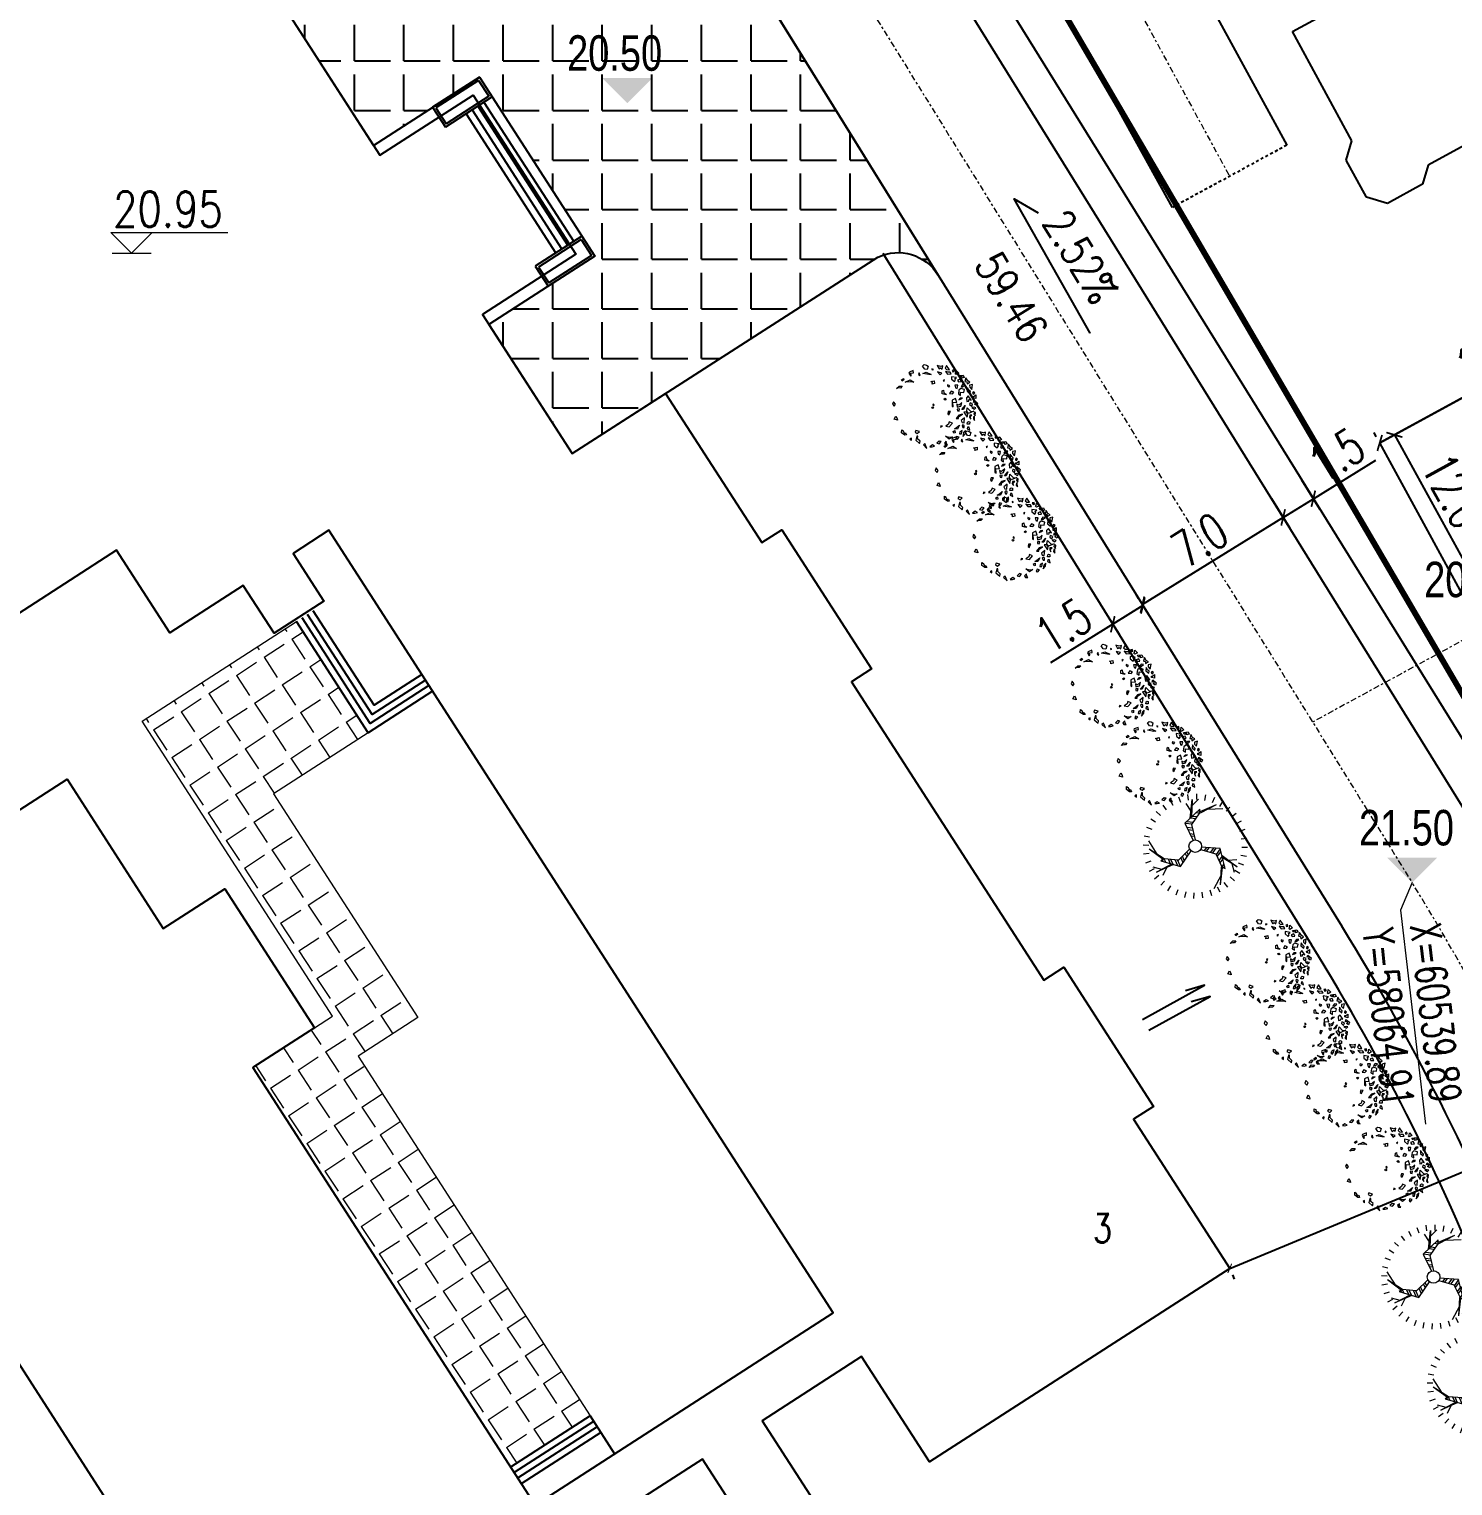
# Model space of a CAD drawing. Header units: inches. Extents: x 393 to 1582, y 246 to 1188.
# Drawn here: x 970.5 to 1030.7, y 723.6 to 785.2 of the extents above; entities that cross this region are included whole.
import ezdxf

# ---------------------------------------------------------------- set-up
doc = ezdxf.new("R2010")
doc.units = ezdxf.units.IN
doc.header["$MEASUREMENT"] = 0
for name, pattern in [('ACAD_ISO10W100', [18.5, 12, -3, 0.5, -3]), ('CENTERX2', [4, 2.5, -0.5, 0.5, -0.5]), ('DASH', [0.35, 0.25, -0.1]), ('DASHED2', [0.375, 0.25, -0.125]), ('DOTE', [2.42, 2, -0.2, 0.02, -0.2])]:
    doc.linetypes.add(name, pattern=pattern)
for name, color, linetype in [('build2', 40, 'Continuous'), ('DIM', 4, 'Continuous'), ('drain', 4, 'Continuous'), ('ELEV', 1, 'Continuous'), ('JIAJU', 8, 'Continuous'), ('ROAD-TEXT', 4, 'Continuous'), ('roaddim', 2, 'Continuous'), ('STAIR', 2, 'Continuous'), ('Y', 2, 'Continuous'), ('外墙', 42, 'Continuous'), ('建筑层数', 7, 'Continuous'), ('车库边线', 4, 'DOTE')]:
    doc.layers.add(name, color=color, linetype=linetype)
for name, color, linetype, lineweight in [('buildelev', 2, 'Continuous', 20), ('parking', 30, 'Continuous', 18), ('ROAD', 1, 'Continuous', 25), ('ROAD-CENTER', 7, 'CENTERX2', 18), ('ROAD-ZB', 4, 'Continuous', 15), ('树', 84, 'Continuous', 15)]:
    doc.layers.add(name, color=color, linetype=linetype, lineweight=lineweight)
doc.styles.add('DIM_FONT', font='SIMPLEX.shx', dxfattribs={"width": 0.8})
doc.styles.add('FLS', font='', dxfattribs={"width": 0.8})
doc.styles.add('HZ', font='simplex.shx', dxfattribs={"width": 0.7, "bigfont": 'hztxt.shx'})
doc.styles.add('RO', font='romans.shx', dxfattribs={"width": 0.8})
doc.styles.get('FLS').set_extended_font_data('创艺繁隶书')
doc.dimstyles.new('NORMAL', dxfattribs={"dimtxt": 1.5, "dimasz": 0.3, "dimexe": 0.5, "dimexo": 0.3, "dimgap": 0.3, "dimtad": 1, "dimdec": 1, "dimzin": 1, "dimdsep": 46, "dimtxsty": 'HZ', "dimblk": 'ARCHTICK', "dimcen": 0, "dimclrt": 256, "dimadec": 0, "dimazin": 0, "dimtfac": 1, "dimtdec": 1, "dimtofl": 0, "dimtmove": 0, "dimatfit": 3, "dimldrblk": 'ARCHTICK', "dimfxl": 1, "dimtolj": 2, "dimtzin": 0, "dimarcsym": 0})

# ---------------------------------------------------------------- blocks, each defined once
blk = doc.blocks.new('幼儿园')
at = {"layer": 'build2'}
for points in [[(2270228, -448335), (2255228, -448335)], [(2240728, -448335), (2240728, -433235), (2248228, -433235), (2248228, -430135), (2255228, -430135), (2255228, -433235), (2277228, -433235), (2277228, -418235), (2237878, -418235), (2237878, -418235), (2237878, -420035), (2240278, -420035), (2240278, -422535), (2237878, -422535), (2237878, -426235), (2233728, -426235), (2233728, -433235)], [(2178728, -401335), (2218728, -401335), (2218728, -407835), (2225728, -407835), (2225728, -403135), (2233728, -403135), (2233728, -407835), (2240728, -407835), (2240728, -403135), (2248228, -403135), (2248228, -402135), (2255228, -402135), (2255228, -403135), (2270228, -403135), (2270228, -402135), (2277228, -402135), (2277228, -403135), (2284728, -403135), (2284728, -418235), (2279428, -418235), (2279428, -423235), (2284728, -423235)], [(2284728, -426235), (2279428, -426235), (2279428, -433235)]]:
    blk.add_lwpolyline(points, dxfattribs=at)
at = {"layer": 'STAIR'}
for p, q in [((2225228, -402509), (2225228, -404858)), ((2225228, -402509), (2226228, -402509)), ((2225328, -402609), (2226128, -402609)), ((2225328, -402609), (2225328, -404758)), ((2226128, -402609), (2226128, -404758)), ((2226228, -402509), (2226228, -404858)), ((2233228, -402509), (2234228, -402509)), ((2233228, -402509), (2233228, -404858)), ((2233328, -402609), (2233328, -404758)), ((2233328, -402609), (2234128, -402609)), ((2234128, -402609), (2234128, -404758)), ((2234228, -402509), (2234228, -404858)), ((2226228, -402923), (2233228, -402923)), ((2226228, -403223), (2233228, -403223)), ((2226228, -403523), (2233228, -403523)), ((2226228, -403823), (2233228, -403823)), ((2225228, -404858), (2226228, -404858)), ((2225328, -404758), (2226128, -404758)), ((2233228, -404858), (2234228, -404858)), ((2233328, -404758), (2234128, -404758)), ((2275314, -429235), (2275314, -433235)), ((2275314, -429235), (2277228, -429235)), ((2275594, -429235), (2275594, -433235)), ((2275874, -429235), (2275874, -433235)), ((2276154, -429235), (2276154, -433235))]:
    blk.add_line(p, q, dxfattribs=at)
for points in [[(2245128, -418235), (2245128, -420635), (2240378, -420635)], [(2245408, -418235), (2245408, -420915), (2240378, -420915)], [(2245688, -418235), (2245688, -421195), (2240378, -421195)], [(2245968, -418235), (2245968, -421475), (2240378, -421475)]]:
    blk.add_lwpolyline(points, dxfattribs=at)
blk = doc.blocks.new('_ARCHTICK')
at = {"color": 0, "linetype": 'ByBlock', "const_width": 0.15}
blk.add_lwpolyline([(-0.5, -0.5), (0.5, 0.5)], dxfattribs=at)
blk = doc.blocks.new('*D89')
at = {"layer": 'DEFPOINTS', "color": 0, "ltscale": 0.3, "transparency": 16777216}
for p in [(1024.102, 766.381), (1022.827, 765.591), (1024.755, 765.327)]:
    blk.add_point(p, dxfattribs=at)
at = {"layer": 'roaddim', "color": 0, "lineweight": -2, "ltscale": 0.3, "transparency": 16777216}
for p, q in [((1024.755, 765.327), (1027.39, 766.961)), ((1024.26, 766.126), (1025.018, 764.902)), ((1022.985, 765.336), (1023.743, 764.112)), ((1023.48, 764.537), (1024.755, 765.327))]:
    blk.add_line(p, q, dxfattribs=at)
at = {"layer": 'roaddim', "color": 0, "lineweight": -2, "ltscale": 0.3, "transparency": 16777216, "xscale": 0.5, "yscale": 0.5, "zscale": 0.5}
for p, rotation in [((1024.755, 765.327), 31.79195654936462), ((1023.48, 764.537), 211.7919565493646)]:
    blk.add_blockref('_ARCHTICK', p, dxfattribs=dict(at, rotation=rotation))
at = {"layer": 'roaddim', "ltscale": 0.3, "transparency": 16777216, "insert": (1025.732, 767.168), "char_height": 1.5, "attachment_point": 5, "rotation": 31.79196, "style": 'HZ'}
blk.add_mtext('\\A2;1.5', dxfattribs=at)
blk = doc.blocks.new('*D90')
at = {"layer": 'DEFPOINTS', "color": 0, "ltscale": 0.3, "transparency": 16777216}
for p in [(1017.466, 760.953), (1016.191, 760.162), (1016.278, 760.022)]:
    blk.add_point(p, dxfattribs=at)
at = {"layer": 'roaddim', "color": 0, "lineweight": -2, "ltscale": 0.3, "transparency": 16777216}
for p, q in [((1017.553, 760.812), (1016.278, 760.022)), ((1017.624, 760.698), (1017.817, 760.387)), ((1016.278, 760.022), (1013.643, 758.389)), ((1016.349, 759.907), (1016.542, 759.597))]:
    blk.add_line(p, q, dxfattribs=at)
at = {"layer": 'roaddim', "color": 0, "lineweight": -2, "ltscale": 0.3, "transparency": 16777216, "xscale": 0.5, "yscale": 0.5, "zscale": 0.5}
for p, rotation in [((1017.553, 760.812), 31.79195654898421), ((1016.278, 760.022), 211.7919565489842)]:
    blk.add_blockref('_ARCHTICK', p, dxfattribs=dict(at, rotation=rotation))
at = {"layer": 'roaddim', "ltscale": 0.3, "transparency": 16777216, "insert": (1014.195, 759.966), "char_height": 1.5, "attachment_point": 5, "rotation": 31.79196, "style": 'HZ'}
blk.add_mtext('\\A2;1.5', dxfattribs=at)
blk = doc.blocks.new('t2')
for p, q in [((-1.778, 2.79), (-1.586, 2.486)), ((-1.436, 2.005), (-0.893, 2.819)), ((-1.267, 3.056), (-1.13, 2.723)), ((-0.717, 3.229), (-0.64, 2.878)), ((-0.145, 3.305), (-0.13, 2.946)), ((0.431, 3.28), (0.383, 2.924)), ((0.994, 3.155), (0.885, 2.813)), ((1.527, 2.935), (1.36, 2.616)), ((-2.625, 2.013), (-2.34, 1.793)), ((-2.297, 1.922), (-2.202, 1.35)), ((-2.235, 2.438), (-1.993, 2.173)), ((-1.341, 2.608), (-1.585, 1.519)), ((-1.341, 2.608), (-1.511, 1.474)), ((2.013, 2.625), (1.793, 2.34)), ((2.438, 2.235), (2.173, 1.993)), ((-3.155, 0.994), (-2.813, 0.885)), ((-2.935, 1.527), (-2.616, 1.36)), ((-1.951, 1.096), (-2.528, 1.121)), ((-1.626, 0.774), (-2.499, 1.578)), ((-2.499, 1.578), (-1.631, 0.893)), ((-1.732, 1.609), (-1.56, 0.321)), ((-1.535, 1.473), (-1.732, 1.609)), ((-1.236, 0.622), (-1.535, 1.473)), ((1.058, 1.19), (0.278, 0.272)), ((2.259, 0.696), (1.058, 1.19)), ((1.483, 1.021), (2.616, 1.375)), ((2.616, 1.375), (1.589, 0.966)), ((1.925, 1.142), (2.235, 1.629)), ((2.813, 1.028), (2.27, 1.232)), ((2.79, 1.778), (2.486, 1.586)), ((3.056, 1.267), (2.723, 1.13)), ((-3.28, 0.431), (-2.924, 0.383)), ((-1.56, 0.321), (-0.375, 0.105)), ((-0.309, 0.252), (-1.236, 0.622)), ((0.372, 0.141), (1.156, 0.759)), ((1.156, 0.759), (2.043, 0.592)), ((2.929, -0.143), (2.032, 0.571)), ((2.043, 0.592), (2.259, 0.696)), ((2.929, -0.143), (2.108, 0.613)), ((2.454, 0.241), (2.888, -0.636)), ((3.229, 0.717), (2.878, 0.64)), ((3.305, 0.145), (2.946, 0.13)), ((-3.305, -0.145), (-2.946, -0.13)), ((-3.229, -0.717), (-2.878, -0.64)), ((-0.064, -0.393), (0.08, -1.381)), ((0.502, -1.511), (0.096, -0.377)), ((3.155, -0.994), (2.813, -0.885)), ((3.28, -0.431), (2.924, -0.383)), ((-3.056, -1.267), (-2.723, -1.13)), ((-2.79, -1.778), (-2.486, -1.586)), ((-0.527, -2.305), (0.502, -1.511)), ((0.08, -1.381), (-0.508, -2.066)), ((0.143, -1.795), (-0.117, -2.953)), ((2.625, -2.013), (2.34, -1.793)), ((2.935, -1.527), (2.616, -1.36)), ((-2.438, -2.235), (-2.173, -1.993)), ((-2.013, -2.625), (-1.793, -2.34)), ((-1.018, -2.246), (-1.994, -2.183)), ((-1.588, -2.465), (-0.521, -2.045)), ((-1.588, -2.465), (-0.523, -2.132)), ((-1.527, -2.935), (-1.36, -2.616)), ((-0.508, -2.066), (-0.527, -2.305)), ((-0.516, -2.95), (-0.068, -2.582)), ((-0.117, -2.953), (0.042, -1.859)), ((0.026, -2.238), (0.294, -2.75)), ((1.267, -3.056), (1.13, -2.723)), ((1.778, -2.79), (1.586, -2.486)), ((2.235, -2.438), (1.993, -2.173)), ((-0.994, -3.155), (-0.885, -2.813)), ((-0.431, -3.28), (-0.383, -2.924)), ((0.145, -3.305), (0.13, -2.946)), ((0.717, -3.229), (0.64, -2.878))]:
    blk.add_line(p, q)
at = {"color": 0}
for p, q in [((-1.712, 1.459), (-1.635, 1.542)), ((-1.691, 1.298), (-1.533, 1.469)), ((-1.648, 0.977), (-1.44, 1.203)), ((-1.626, 0.817), (-1.393, 1.07)), ((0.875, 0.976), (0.985, 0.624)), ((1.071, 1.185), (1.207, 0.75)), ((1.221, 1.123), (1.346, 0.724)), ((1.52, 1), (1.623, 0.672)), ((1.67, 0.938), (1.762, 0.645)), ((-1.583, 0.496), (-1.3, 0.803)), ((-1.562, 0.335), (-1.253, 0.67)), ((-1.283, 0.27), (-1.033, 0.541)), ((-1.138, 0.244), (-0.909, 0.491)), ((-0.847, 0.191), (-0.662, 0.393)), ((-0.702, 0.165), (-0.538, 0.343)), ((0.494, 0.526), (0.566, 0.294)), ((0.589, 0.638), (0.671, 0.377)), ((0.78, 0.863), (0.88, 0.542)), ((1.97, 0.815), (2.039, 0.593)), ((2.119, 0.753), (2.153, 0.645)), ((0.209, -0.691), (-0.028, -0.637)), ((0.258, -0.83), (-0.009, -0.769)), ((0.106, -1.817), (-0.23, -1.741)), ((0.362, -1.619), (-0.046, -1.527)), ((0.358, -1.107), (0.029, -1.033)), ((0.49, -1.52), (0.046, -1.42)), ((0.407, -1.246), (0.048, -1.165)), ((-0.407, -2.212), (-0.518, -2.187)), ((-0.279, -2.113), (-0.506, -2.062)), ((-0.023, -1.916), (-0.322, -1.848))]:
    blk.add_line(p, q, dxfattribs=at)
blk.add_circle((0, 0), 0.397)
at = {"style": 'DIM_FONT', "width": 0.8, "flags": 9}
for tag in ['XSIZE', 'YSIZE']:
    blk.add_attdef(tag, (0, 0), '', height=0.000997, rotation=122.33523, dxfattribs=at)
blk = doc.blocks.new('GPPMTR01')
at = {"color": 0, "linetype": 'ByBlock'}
for points in [[(-0.106, 0.53), (-0.073, 0.496), (-0.058, 0.515), (-0.035, 0.504), (-0.038, 0.545), (-0.064, 0.53)], [(0.005, 0.559), (-0.005, 0.523), (0.016, 0.511), (0.051, 0.519)], [(0.105, 0.53), (0.084, 0.519), (0.099, 0.504), (0.114, 0.511)], [(0.131, 0.488), (0.137, 0.5), (0.134, 0.53), (0.173, 0.507), (0.146, 0.481)], [(-0.412, 0.305), (-0.364, 0.304), (-0.367, 0.328), (-0.343, 0.337), (-0.374, 0.364), (-0.382, 0.335)], [(-0.354, 0.404), (-0.335, 0.371), (-0.312, 0.378), (-0.293, 0.408)], [(-0.298, 0.355), (-0.259, 0.362), (-0.24, 0.402), (-0.263, 0.4), (-0.275, 0.378)], [(-0.263, 0.454), (-0.27, 0.431), (-0.248, 0.431), (-0.243, 0.447)], [(-0.215, 0.443), (-0.218, 0.456), (-0.242, 0.475), (-0.199, 0.486), (-0.199, 0.449)], [(-0.166, 0.433), (-0.207, 0.386), (-0.18, 0.371), (-0.137, 0.387), (-0.147, 0.409), (-0.165, 0.407)], [(-0.173, 0.469), (-0.151, 0.518), (-0.12, 0.516), (-0.128, 0.487), (-0.144, 0.498), (-0.151, 0.48), (-0.145, 0.47)], [(-0.127, 0.461), (-0.133, 0.429), (-0.111, 0.428), (-0.096, 0.459)], [(-0.079, 0.401), (-0.097, 0.371), (-0.064, 0.359), (-0.049, 0.371)], [(-0.038, 0.477), (-0.055, 0.454), (-0.043, 0.424), (-0.032, 0.439)], [(0.007, 0.443), (-0.026, 0.412), (-0.02, 0.382), (0.016, 0.352), (0.045, 0.367), (0.01, 0.386), (0.034, 0.42)], [(0.01, 0.485), (0.042, 0.462), (0.084, 0.477), (0.066, 0.492), (0.042, 0.485)], [(0.084, 0.371), (0.072, 0.344), (0.081, 0.321), (0.084, 0.344)], [(0.158, 0.447), (0.096, 0.443), (0.105, 0.412), (0.146, 0.393), (0.155, 0.416), (0.14, 0.428)], [(0.179, 0.477), (0.229, 0.496), (0.25, 0.473), (0.223, 0.458), (0.22, 0.477), (0.202, 0.469), (0.199, 0.458)], [(0.205, 0.439), (0.179, 0.42), (0.194, 0.405), (0.226, 0.416)], [(0.214, 0.359), (0.274, 0.374), (0.291, 0.409), (0.282, 0.336), (0.247, 0.333)], [(0.268, 0.45), (0.253, 0.435), (0.241, 0.409), (0.274, 0.428)], [(0.315, 0.416), (0.306, 0.401), (0.318, 0.39), (0.348, 0.393)], [(0.321, 0.363), (0.306, 0.34), (0.327, 0.325), (0.356, 0.325), (0.327, 0.336)], [(0.351, 0.382), (0.348, 0.371), (0.368, 0.355), (0.392, 0.359)], [(-0.482, 0.196), (-0.461, 0.207), (-0.432, 0.177), (-0.452, 0.154), (-0.494, 0.15), (-0.5, 0.177)], [(-0.417, 0.109), (-0.411, 0.15), (-0.357, 0.188), (-0.369, 0.162)], [(-0.393, 0.241), (-0.408, 0.23), (-0.396, 0.226)], [(-0.304, 0.31), (-0.343, 0.272), (-0.298, 0.279)], [(-0.283, 0.139), (-0.269, 0.181), (-0.239, 0.166), (-0.248, 0.139), (-0.263, 0.15)], [(-0.215, 0.295), (-0.215, 0.276), (-0.206, 0.283)], [(-0.123, 0.314), (-0.144, 0.295), (-0.135, 0.287), (-0.115, 0.295)], [(-0.064, 0.207), (-0.085, 0.184), (-0.115, 0.203), (-0.115, 0.219), (-0.085, 0.207), (-0.052, 0.226)], [(-0.032, 0.317), (-0.058, 0.295), (-0.043, 0.264), (-0.023, 0.291)], [(-0.02, 0.188), (-0.008, 0.192), (0.001, 0.177), (-0.02, 0.169)], [(0.045, 0.295), (0.042, 0.249), (0.105, 0.211), (0.119, 0.219), (0.069, 0.245), (0.096, 0.283)], [(0.128, 0.336), (0.137, 0.287), (0.114, 0.272), (0.146, 0.26), (0.158, 0.302)], [(0.179, 0.272), (0.167, 0.245), (0.185, 0.238), (0.199, 0.253)], [(0.199, 0.291), (0.179, 0.352), (0.211, 0.31)], [(0.25, 0.325), (0.241, 0.298), (0.312, 0.302), (0.282, 0.329)], [(0.253, 0.268), (0.241, 0.226), (0.259, 0.177), (0.274, 0.203), (0.253, 0.219)], [(0.303, 0.268), (0.309, 0.219), (0.336, 0.215), (0.351, 0.234)], [(0.386, 0.257), (0.368, 0.272), (0.365, 0.287), (0.377, 0.298), (0.401, 0.283)], [(0.401, 0.207), (0.383, 0.219), (0.365, 0.211), (0.368, 0.196), (0.392, 0.192)], [(0.431, 0.26), (0.419, 0.245), (0.436, 0.23), (0.466, 0.249)], [(0.442, 0.203), (0.451, 0.169), (0.487, 0.139), (0.472, 0.181)], [(-0.482, 0.014), (-0.506, 0.025), (-0.514, -0.024), (-0.506, -0.036), (-0.464, -0.036), (-0.47, -0.024), (-0.494, -0.017)], [(-0.446, 0.071), (-0.432, 0.055), (-0.414, 0.067)], [(-0.02, 0.033), (-0.035, 0.025), (-0.026, 0.017), (-0.014, 0.021)], [(0.152, 0.162), (0.137, 0.139), (0.158, 0.12), (0.176, 0.128), (0.161, 0.143)], [(0.25, 0.086), (0.271, 0.063), (0.274, 0.021), (0.303, 0.052), (0.285, 0.109)], [(0.348, 0.173), (0.377, 0.128), (0.356, 0.097), (0.354, 0.128)], [(0.401, 0.078), (0.398, 0.063), (0.374, 0.067), (0.377, 0.09)], [(0.428, 0.025), (0.431, -0.021), (0.377, -0.043), (0.41, -0.013)], [(0.422, 0.166), (0.419, 0.135), (0.439, 0.12), (0.451, 0.139)], [(0.451, 0.074), (0.469, 0.052), (0.484, 0.063), (0.472, 0.093)], [(-0.467, -0.131), (-0.464, -0.157), (-0.482, -0.154), (-0.485, -0.127)], [(-0.437, -0.131), (-0.429, -0.066), (-0.381, -0.04), (-0.408, -0.078)], [(0.256, -0.013), (0.241, -0.028), (0.253, -0.04)], [(0.407, -0.119), (0.389, -0.138), (0.398, -0.176), (0.419, -0.154)], [(0.436, -0.066), (0.442, -0.097), (0.466, -0.097), (0.481, -0.074), (0.46, -0.078)], [(-0.42, -0.26), (-0.432, -0.218), (-0.411, -0.188), (-0.402, -0.214), (-0.411, -0.229)], [(0.17, -0.286), (0.137, -0.317), (0.149, -0.336), (0.176, -0.321)], [(0.205, -0.332), (0.199, -0.343), (0.235, -0.378), (0.294, -0.359), (0.274, -0.34), (0.235, -0.351)], [(0.327, -0.305), (0.333, -0.328), (0.389, -0.313)], [(0.416, -0.218), (0.389, -0.233), (0.392, -0.271), (0.407, -0.248)], [(-0.266, -0.366), (-0.304, -0.374), (-0.283, -0.4), (-0.251, -0.393)], [(-0.115, -0.473), (-0.138, -0.438), (-0.106, -0.438), (-0.085, -0.446)], [(0.072, -0.48), (0.042, -0.461), (0.06, -0.45), (0.066, -0.454), (0.096, -0.454), (0.096, -0.438), (0.125, -0.442), (0.114, -0.461)], [(0.188, -0.431), (0.211, -0.423), (0.188, -0.408)]]:
    blk.add_lwpolyline(points, close=True, dxfattribs=at)
blk.add_circle((0, 0), 0.01, dxfattribs=at)
blk = doc.blocks.new('bg')
at = {"layer": 'buildelev'}
blk.add_line((403415.903, 597892.095), (403417.408, 597892.095), dxfattribs=at)
blk.add_lwpolyline([(403417.451, 597892.89), (403416.656, 597892.095), (403415.86, 597892.89), (403420.35, 597892.89)], dxfattribs=at)
blk = doc.blocks.new('psss')
at = {"layer": 'drain', "ltscale": 3}
for points in [[(-2.979, 0.527), (0.007, 0.531), (-0.808, 0.714)], [(-2.967, -0.004), (0, 0), (-0.815, 0.183)]]:
    blk.add_lwpolyline(points, dxfattribs=at)
blk = doc.blocks.new('*D473')
at = {"layer": 'DEFPOINTS', "color": 0, "ltscale": 0.3, "transparency": 16777216}
for p in [(1023.48, 764.537), (1017.53, 760.849), (1017.53, 760.849)]:
    blk.add_point(p, dxfattribs=at)
at = {"layer": 'roaddim', "color": 0, "lineweight": -2, "ltscale": 0.3, "transparency": 16777216}
for p, q in [((1023.322, 764.792), (1023.216, 764.962)), ((1023.48, 764.537), (1017.53, 760.849)), ((1017.372, 761.104), (1017.267, 761.274))]:
    blk.add_line(p, q, dxfattribs=at)
at = {"layer": 'roaddim', "color": 0, "lineweight": -2, "ltscale": 0.3, "transparency": 16777216, "xscale": 0.5, "yscale": 0.5, "zscale": 0.5}
for p, rotation in [((1023.48, 764.537), 31.79195654884385), ((1017.53, 760.849), 211.7919565488438)]:
    blk.add_blockref('_ARCHTICK', p, dxfattribs=dict(at, rotation=rotation))
at = {"layer": 'roaddim', "ltscale": 0.3, "transparency": 16777216, "insert": (1019.952, 763.586), "char_height": 1.5, "attachment_point": 5, "rotation": 31.79196, "style": 'HZ'}
blk.add_mtext('\\A2;7.0', dxfattribs=at)
blk = doc.blocks.new('*D363')
at = {"layer": 'DEFPOINTS', "color": 0, "ltscale": 0.3, "transparency": 16777216}
for p in [(1038.095, 773.43), (1038.095, 773.43), (1027.56, 767.684)]:
    blk.add_point(p, dxfattribs=at)
at = {"layer": 'roaddim', "color": 0, "lineweight": -2, "ltscale": 0.3, "transparency": 16777216}
for p, q in [((1027.56, 767.684), (1038.095, 773.43)), ((1037.951, 773.693), (1037.855, 773.869)), ((1027.416, 767.948), (1027.32, 768.123))]:
    blk.add_line(p, q, dxfattribs=at)
at = {"layer": 'roaddim', "color": 0, "lineweight": -2, "ltscale": 0.3, "transparency": 16777216, "xscale": 0.5, "yscale": 0.5, "zscale": 0.5}
for p, rotation in [((1038.095, 773.43), 28.60742584455708), ((1027.56, 767.684), 208.6074258445571)]:
    blk.add_blockref('_ARCHTICK', p, dxfattribs=dict(at, rotation=rotation))
at = {"layer": 'roaddim', "ltscale": 0.3, "transparency": 16777216, "insert": (1032.325, 771.479), "char_height": 1.5, "attachment_point": 5, "rotation": 28.60743, "style": 'HZ'}
blk.add_mtext('\\A2;12.0', dxfattribs=at)
blk = doc.blocks.new('*D364')
at = {"layer": 'DEFPOINTS', "color": 0, "ltscale": 0.3, "transparency": 16777216}
for p in [(1027.56, 767.684), (1033.963, 757.502), (1033.341, 757.161)]:
    blk.add_point(p, dxfattribs=at)
at = {"layer": 'roaddim', "color": 0, "lineweight": -2, "ltscale": 0.3, "transparency": 16777216}
for p, q in [((1027.823, 767.829), (1028.62, 768.267)), ((1028.182, 768.026), (1033.963, 757.502)), ((1033.604, 757.305), (1034.401, 757.743))]:
    blk.add_line(p, q, dxfattribs=at)
at = {"layer": 'roaddim', "color": 0, "lineweight": -2, "ltscale": 0.3, "transparency": 16777216, "xscale": 0.5, "yscale": 0.5, "zscale": 0.5}
for p, rotation in [((1028.182, 768.026), 118.7824584272419), ((1033.963, 757.502), 298.7824584272419)]:
    blk.add_blockref('_ARCHTICK', p, dxfattribs=dict(at, rotation=rotation))
at = {"layer": 'roaddim', "ltscale": 0.3, "transparency": 16777216, "insert": (1030.686, 765.647), "char_height": 1.5, "attachment_point": 5, "rotation": 298.78246, "style": 'HZ'}
blk.add_mtext('\\A2;12.0', dxfattribs=at)
blk = doc.blocks.new('*D206')
at = {"layer": 'DEFPOINTS', "color": 0, "ltscale": 0.3, "transparency": 16777216}
for p in [(1046.576, 743.292), (1046.576, 743.292), (1021.223, 732.799)]:
    blk.add_point(p, dxfattribs=at)
at = {"layer": 'DIM', "color": 0, "lineweight": -2, "ltscale": 0.3, "transparency": 16777216}
for p, q in [((1021.223, 732.799), (1046.576, 743.292)), ((1046.69, 743.015), (1046.767, 742.83)), ((1021.338, 732.522), (1021.414, 732.337))]:
    blk.add_line(p, q, dxfattribs=at)
at = {"layer": 'DIM', "color": 0, "lineweight": -2, "ltscale": 0.3, "transparency": 16777216, "xscale": 0.3, "yscale": 0.3, "zscale": 0.3}
for p, rotation in [((1046.576, 743.292), 22.48424615779136), ((1021.223, 732.799), 202.4842461577913)]:
    blk.add_blockref('_ARCHTICK', p, dxfattribs=dict(at, rotation=rotation))
at = {"layer": 'DIM', "ltscale": 0.3, "transparency": 16777216, "insert": (1033.498, 739.016), "char_height": 1.5, "attachment_point": 5, "rotation": 22.48425, "style": 'HZ'}
blk.add_mtext('\\A2;27.4', dxfattribs=at)

msp = doc.modelspace()

# ---------------------------------------------------------------- hatches: boundary and pattern name
at = {"layer": 'JIAJU', "linetype": 'ACAD_ISO10W100', "ltscale": 0.3}
h = msp.add_hatch(dxfattribs=at)
h.set_pattern_fill('ANGLE', color=0, scale=0.3, style=0)
h.set_pattern_definition([(0, (-57035.98, -59790.7877), (0, 2.0955), [1.524, -0.5715]), (90, (-57035.98, -59790.7877), (-2.0955, 1e-16), [1.524, -0.5715])])
edge = h.paths.add_edge_path()
edge.add_line((994.94, 794.447), (981.511, 785.723))
edge.add_line((981.511, 785.723), (985.033, 780.26))
edge.add_line((985.033, 780.26), (989.509, 783.146))
edge.add_line((989.509, 783.146), (994.385, 775.582))
edge.add_line((994.385, 775.582), (993.252, 774.851))
edge.add_line((993.252, 774.851), (989.909, 772.696))
edge.add_line((989.909, 772.696), (993.431, 767.233))
edge.add_line((993.431, 767.233), (1006.353, 775.541))
edge.add_arc((1007.195, 773.727), 2, 31.79196, 114.90695, ccw=False)
edge.add_line((1008.895, 774.781), (995.195, 796.883))
edge.add_arc((993.495, 795.83), 2, -24.33519, 31.79196, ccw=False)
edge.add_arc((993.495, 795.83), 2, 316.26947, 335.66481, ccw=False)
at = {"layer": 'parking', "ltscale": 0.3}
h = msp.add_hatch(dxfattribs=at)
h.set_pattern_fill('ANGLE', color=0, scale=0.2, angle=-56.68991, style=0)
h.set_pattern_definition([(303.3100897, (-81439.9283, 17118.9062), (1.1674878, 0.767190482), [1.016, -0.381]), (33.3100897, (-81439.9283, 17118.9062), (-0.767190482, 1.1674878), [1.016, -0.381])])
h.paths.add_polyline_path([(980.806, 752.859), (984.807, 755.438), (981.778, 760.136), (975.256, 755.932), (983.302, 743.451), (982.546, 742.963), (979.94, 741.283), (990.824, 724.402), (994.186, 726.569), (984.386, 741.77), (986.907, 743.395)])

# ---------------------------------------------------------------- linework, layer by layer
at = {"layer": 'ELEV', "color": 0}
for points in [[(994.706, 783.105), (996.827, 783.105), (995.766, 782.044)], [(1027.87, 750.161), (1029.991, 750.161), (1028.93, 749.1)]]:
    msp.add_solid(points, dxfattribs=at)
at = {"layer": 'JIAJU', "color": 0, "ltscale": 0.3}
msp.add_lwpolyline([(994.94, 794.447), (981.511, 785.723), (985.033, 780.26), (985.033, 780.26), (985.033, 780.26), (989.509, 783.146), (994.385, 775.582), (993.252, 774.851), (989.909, 772.696), (993.431, 767.233), (1006.353, 775.541, -0.37944), (1008.895, 774.781), (995.195, 796.883, -0.249917), (995.317, 795.005, -0.084831)], format="xyb", close=True, dxfattribs=at)
at = {"layer": 'parking', "color": 0, "ltscale": 0.3}
msp.add_lwpolyline([(982.546, 742.963), (983.302, 743.451), (975.256, 755.932), (981.778, 760.136), (984.807, 755.438), (980.806, 752.859), (986.907, 743.395), (984.386, 741.77), (994.186, 726.569)], dxfattribs=at)
at = {"layer": 'ROAD', "color": 0}
for p, q in [((931.92, 898.968), (1025.956, 747.256)), ((1003.932, 798.922), (1033.18, 751.734)), ((1004.247, 795.567), (1031.905, 750.944)), ((1006.562, 775.698), (1024.681, 746.466)), ((1038.095, 773.43), (1027.56, 767.684)), ((1035.966, 752.271), (1027.56, 767.684))]:
    msp.add_line(p, q, dxfattribs=at)
at = {"layer": 'ROAD', "color": 0, "linetype": 'Continuous'}
for p, q in [((1012.751, 800.215), (1023.629, 780.269)), ((1018.798, 777.635), (1007.242, 798.632))]:
    msp.add_line(p, q, dxfattribs=at)
at = {"layer": 'ROAD', "color": 0, "linetype": 'DASH', "ltscale": 0.5}
msp.add_line((1023.629, 780.269), (1018.798, 777.635), dxfattribs=at)
at = {"layer": 'ROAD', "color": 0}
for radius, start in [(96.5, 10.36795), (95, 10.69564)]:
    msp.add_arc((943.934, 696.416), radius, start, 31.79196, dxfattribs=at)
at = {"layer": 'ROAD-CENTER', "color": 5, "ltscale": 0.1}
for p, q in [((937.072, 897.299), (1028.93, 749.1)), ((1007.104, 804.825), (1021.215, 778.953)), ((1031.872, 759.777), (1024.722, 755.889))]:
    msp.add_line(p, q, dxfattribs=at)
msp.add_arc((943.934, 696.416), 100, 1.87972, 31.79196, dxfattribs=at)
at = {"layer": 'ROAD-TEXT', "color": 0}
msp.add_lwpolyline([(1015.326, 772.323), (1015.326, 772.323), (1012.108, 777.994), (1013.13, 777.404)], dxfattribs=at)
at = {"layer": 'ROAD-ZB', "color": 0, "ltscale": 0.3}
for points in [[(1028.93, 749.1), (1028.439, 747.934)], [(1028.439, 747.934), (1029.497, 738.896)]]:
    msp.add_lwpolyline(points, dxfattribs=at)
at = {"layer": 'Y', "color": 0, "ltscale": 0.3}
msp.add_line((1019.523, 776.782), (1060.243, 707.154), dxfattribs=at)
at = {"layer": '外墙', "color": 2, "ltscale": 0.1}
for p, q in [((1023.87, 785.068), (1027.82, 787.223)), ((1026.388, 780.451), (1023.87, 785.068)), ((1032.473, 780.989), (1029.612, 779.429)), ((1026.148, 779.637), (1026.388, 780.451)), ((1027.002, 778.072), (1026.148, 779.637)), ((1029.612, 779.429), (1029.373, 778.615)), ((1029.373, 778.615), (1027.895, 777.809)), ((1027.895, 777.809), (1027.002, 778.072))]:
    msp.add_line(p, q, dxfattribs=at)
at = {"layer": '车库边线', "color": 0, "linetype": 'DASHED2', "const_width": 0.25}
msp.add_lwpolyline([(1164.639, 799.154), (1115.13, 723.925), (1115.13, 723.925), (1115.13, 723.925), (1060.009, 707.553), (984.103, 837.349)], dxfattribs=at)

# ---------------------------------------------------------------- block references
at = {"layer": 'build2', "color": 0, "xscale": 0.0009999999983786817, "yscale": 0.000999999996565748, "zscale": 0.001, "rotation": 302.8100897494591}
msp.add_blockref('幼儿园', (122.052, 2871.488), dxfattribs=at)
at = {"layer": 'buildelev', "color": 0, "linetype": 'Continuous', "xscale": 1.099999999998545, "yscale": 1.099999999998545, "zscale": 1.1}
msp.add_blockref('bg', (-442783.511, -656905.597), dxfattribs=at)
at = {"layer": 'ROAD', "color": 0, "rotation": 28.73281558800255}
msp.add_blockref('psss', (1020.399, 744.293), dxfattribs=at)
at = {"layer": '树'}
for name, p, xscale, yscale, zscale, rotation in [('GPPMTR01', (1008.668, 769.178), 3.485684247348809, 3.485684247345489, 3.485684247348809, 300.5404110417522), ('GPPMTR01', (1010.475, 766.375), 3.485684247348809, 3.485684247345489, 3.485684247348809, 300.5404110417522), ('GPPMTR01', (1012.06, 763.572), 3.485684247348809, 3.485684247345489, 3.485684247348809, 300.5404110417522), ('GPPMTR01', (1016.217, 757.359), 3.485684247348809, 3.485684247345489, 3.485684247348809, 300.5404110417522), ('GPPMTR01', (1018.172, 754.1), 3.485684247348809, 3.485684247345489, 3.485684247348809, 300.5404110417522), ('t2', (1019.764, 750.642), 0.6671807999634088, 0.6671807998791337, 0.6671808000000001, 66.027374180966), ('GPPMTR01', (1022.771, 745.734), 3.485684247348809, 3.485684247345489, 3.485684247348809, 300.5404110417522), ('GPPMTR01', (1024.385, 743.01), 3.485684247348809, 3.485684247345489, 3.485684247348809, 300.5404110417522), ('GPPMTR01', (1026.101, 740.489), 3.485684247348809, 3.485684247345489, 3.485684247348809, 300.5404110417522), ('GPPMTR01', (1027.816, 736.958), 3.485684247348809, 3.485684247345489, 3.485684247348809, 300.5404110417522), ('t2', (1029.836, 732.435), 0.6671807999634088, 0.6671807998791337, 0.6671808000000001, 66.027374180966), ('t2', (1031.777, 727.908), 0.6671807999634088, 0.6671807998791337, 0.6671808000000001, 66.027374180966)]:
    msp.add_blockref(name, p, dxfattribs=dict(at, xscale=xscale, yscale=yscale, zscale=zscale, rotation=rotation))

# ---------------------------------------------------------------- texts
at = {"layer": 'buildelev', "color": 0, "style": 'RO', "width": 0.8}
msp.add_text('20.95', height=1.5, dxfattribs=at).set_placement((974.032, 776.815))
at = {"layer": 'ELEV', "color": 0, "style": 'FLS', "width": 0.8}
for s, p in [('20.50', (993.217, 783.413)), ('20.00', (1029.439, 761.164)), ('21.50', (1026.683, 750.673))]:
    msp.add_text(s, height=1.5, dxfattribs=at).set_placement(p)
at = {"layer": 'ROAD-TEXT', "color": 0, "style": 'DIM_FONT', "width": 0.8}
for s, p in [('2.52%', (1013.268, 776.992)), ('59.46', (1010.39, 775.214))]:
    msp.add_text(s, height=1.3, rotation=301.62363, dxfattribs=at).set_placement(p)
at = {"layer": 'ROAD-ZB', "color": 0, "ltscale": 0.3, "style": 'HZ', "width": 0.7}
for s, p in [('Y=58064.91', (1026.836, 747.092)), ('X=60539.89', (1028.837, 747.327))]:
    msp.add_text(s, height=1.3, rotation=276.67823, dxfattribs=at).set_placement(p)
at = {"layer": '建筑层数', "color": 0, "style": 'DIM_FONT', "width": 0.8}
msp.add_text('3', height=1.2, rotation=1.69492, dxfattribs=at).set_placement((1015.443, 733.885))

# ---------------------------------------------------------------- dimensions: what is measured, and where the dimension line sits
at = {"layer": 'DIM', "color": 0, "ltscale": 0.3}
dim = msp.add_aligned_dim(p1=(1021.223, 732.799), p2=(1046.576, 743.292), distance=0, dimstyle='NORMAL', override={"dimzin": 0}, dxfattribs=at)
dim.commit()
dim.dimension.update_dxf_attribs({"geometry": '*D206', "text_midpoint": (1033.498, 739.016)})
at = {"layer": 'roaddim', "color": 0, "ltscale": 0.3}
for p1, p2, distance, picture, middle in [((1027.56, 767.684), (1038.095, 773.43), 0, '*D363', (1032.325, 771.479)), ((1022.827, 765.591), (1024.102, 766.381), -1.24, '*D89', (1025.732, 767.168)), ((1023.48, 764.537), (1017.53, 760.849), 0, '*D473', (1019.952, 763.586)), ((1017.466, 760.953), (1016.191, 760.162), 0.165, '*D90', (1014.195, 759.966))]:
    dim = msp.add_aligned_dim(p1=p1, p2=p2, distance=distance, dimstyle='NORMAL', override={"dimasz": 0.5, "dimzin": 0}, dxfattribs=at)
    dim.commit()
    dim.dimension.update_dxf_attribs({"geometry": picture, "text_midpoint": middle})
dim = msp.add_linear_dim(base=(1033.963, 757.502), p1=(1027.56, 767.684), p2=(1033.341, 757.161), angle=298.78246, dimstyle='NORMAL', override={"dimasz": 0.5, "dimzin": 0}, dxfattribs=at)
dim.commit()
dim.dimension.update_dxf_attribs({"geometry": '*D364', "text_midpoint": (1029.766, 765.142), "dimtype": 161})

doc.saveas('drawing.dxf')
